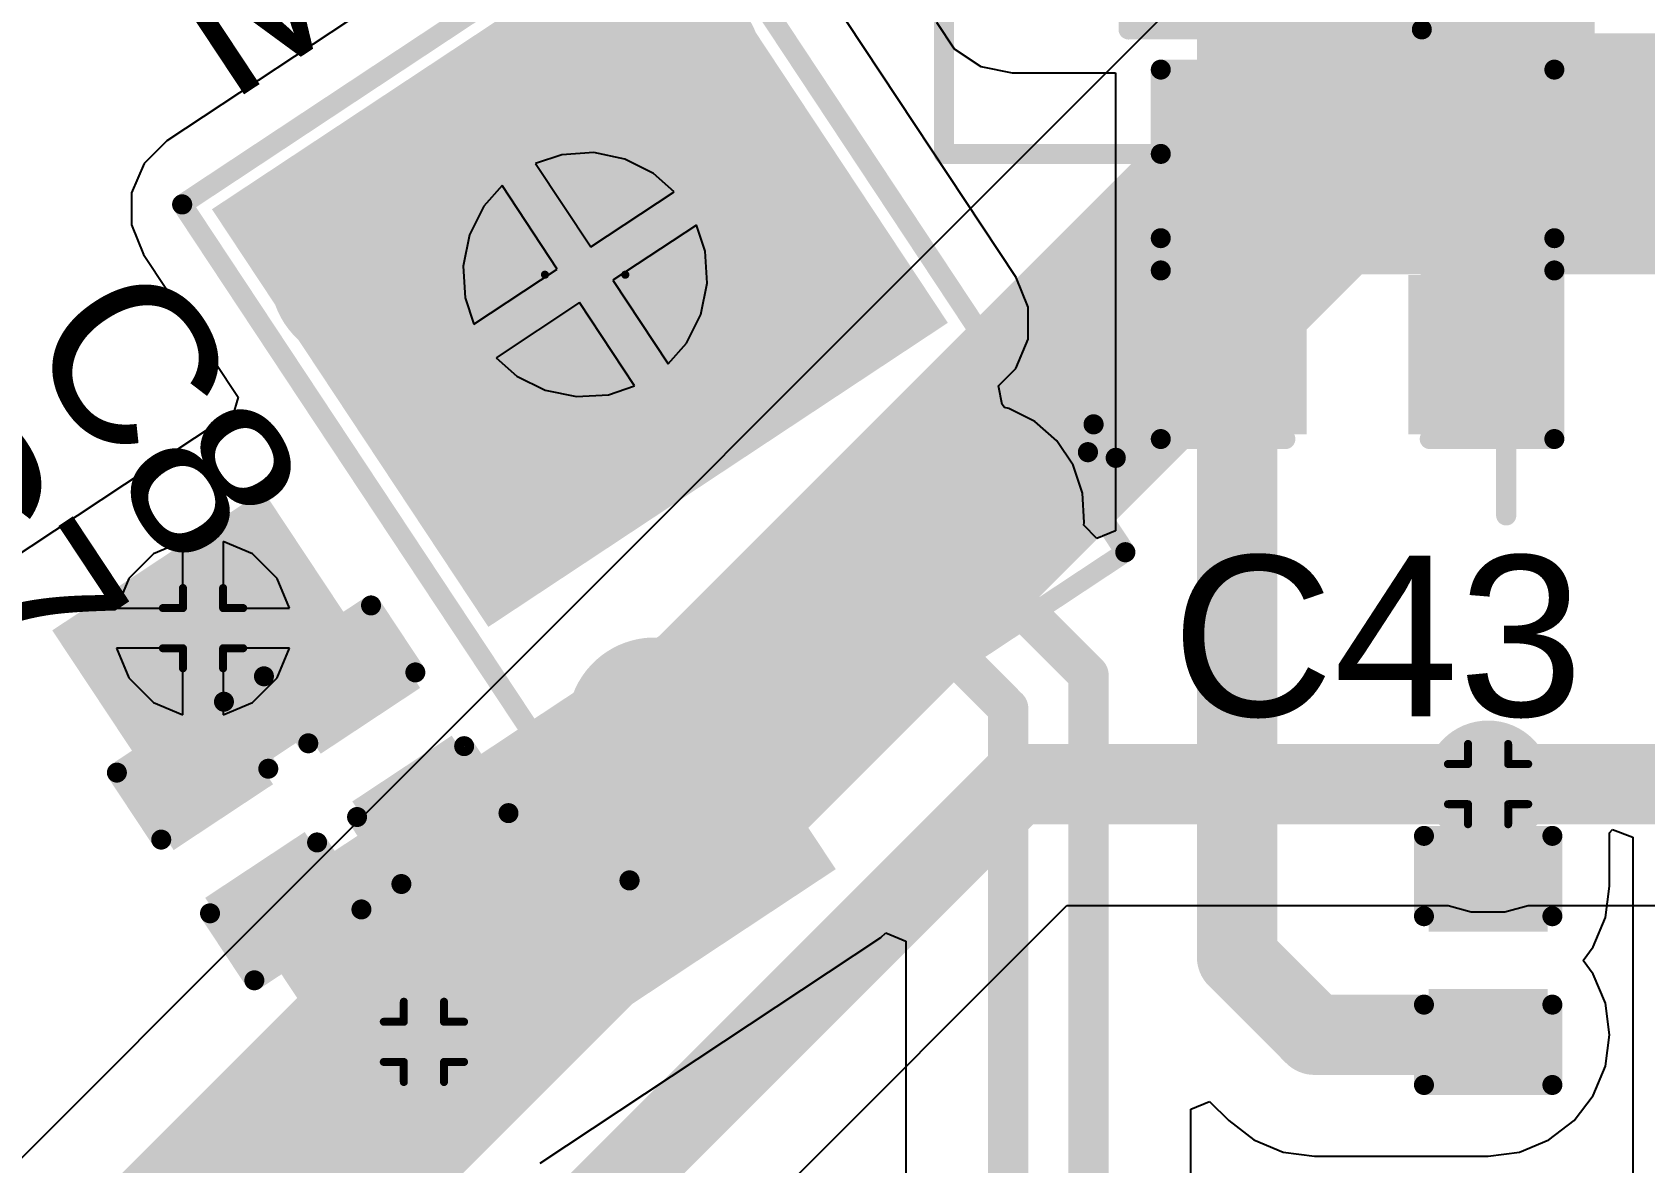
# Model space of a CAD drawing. Header units: inches. Extents: x -60 to 307, y -25 to 134.
# Drawn here: x 3.12 to 13.32, y 39.98 to 47.12 of the extents above; entities that cross this region are included whole.
import ezdxf

# ---------------------------------------------------------------- set-up
doc = ezdxf.new("R2010")
doc.units = ezdxf.units.IN
for name, color, linetype in [('BOARD OUTLINE', 216, 'Continuous'), ('Bottom Layer', 5, 'Continuous'), ('Bottom Solder', 6, 'Continuous'), ('Drill Drawing', 1, 'Continuous'), ('Pad Holes', 156, 'Continuous'), ('Top Layer', 1, 'Continuous'), ('Top Overlay', 2, 'Continuous'), ('Top Paste', 8, 'Continuous'), ('Top Solder', 216, 'Continuous'), ('Via Holes', 16, 'Continuous')]:
    doc.layers.add(name, color=color, linetype=linetype)
doc.styles.add('Arial', font='', dxfattribs={"height": 0.2})
doc.styles.get('Arial').set_extended_font_data('Arial')

# ---------------------------------------------------------------- blocks, each defined once
blk = doc.blocks.new('C___0402_1')
at = {"layer": 'Top Layer'}
for points in [[(-0.699, -0.318), (-0.699, 0.318), (-0.241, 0.318), (-0.241, -0.318)], [(0.241, -0.318), (0.241, 0.318), (0.699, 0.318), (0.699, -0.318)]]:
    blk.add_hatch(color=1, dxfattribs=at).paths.add_polyline_path(points)
at = {"layer": 'Top Paste'}
for points in [[(-0.699, -0.318), (-0.699, 0.318), (-0.241, 0.318), (-0.241, -0.318)], [(0.241, -0.318), (0.241, 0.318), (0.699, 0.318), (0.699, -0.318)]]:
    blk.add_hatch(color=8, dxfattribs=at).paths.add_polyline_path(points)
at = {"layer": 'Top Solder'}
for points in [[(-0.758, -0.377), (-0.758, 0.377), (-0.181, 0.377), (-0.181, -0.377)], [(0.181, -0.377), (0.181, 0.377), (0.758, 0.377), (0.758, -0.377)]]:
    blk.add_hatch(color=216, dxfattribs=at).paths.add_polyline_path(points)
at = {"layer": 'Top Overlay'}
for points in [[(-0.787, 0.406, 0.127, 0.127, 0), (-0.787, -0.406, 0.127, 0.127, 0)], [(-0.787, 0.406, 0.127, 0.127, 0), (-0.279, 0.406, 0.127, 0.127, 0)], [(0.279, 0.406, 0.127, 0.127, 0), (0.787, 0.406, 0.127, 0.127, 0)], [(0.787, 0.406, 0.127, 0.127, 0), (0.787, -0.406, 0.127, 0.127, 0)], [(-0.787, -0.406, 0.127, 0.127, 0), (-0.279, -0.406, 0.127, 0.127, 0)], [(0.279, -0.406, 0.127, 0.127, 0), (0.787, -0.406, 0.127, 0.127, 0)]]:
    blk.add_lwpolyline(points, format="xyseb", dxfattribs=at)
for points in [[(-0.819, 0.406, 0.0635, 0.0635, 1), (-0.756, 0.406, 0.0635, 0.0635, 1)], [(-0.819, 0.406, 0.0635, 0.0635, 1), (-0.756, 0.406, 0.0635, 0.0635, 1)], [(-0.311, 0.406, 0.0635, 0.0635, 1), (-0.248, 0.406, 0.0635, 0.0635, 1)], [(0.248, 0.406, 0.0635, 0.0635, 1), (0.311, 0.406, 0.0635, 0.0635, 1)], [(0.756, 0.406, 0.0635, 0.0635, 1), (0.819, 0.406, 0.0635, 0.0635, 1)], [(0.756, 0.406, 0.0635, 0.0635, 1), (0.819, 0.406, 0.0635, 0.0635, 1)], [(-0.819, -0.406, 0.0635, 0.0635, 1), (-0.756, -0.406, 0.0635, 0.0635, 1)], [(-0.819, -0.406, 0.0635, 0.0635, 1), (-0.756, -0.406, 0.0635, 0.0635, 1)], [(-0.311, -0.406, 0.0635, 0.0635, 1), (-0.248, -0.406, 0.0635, 0.0635, 1)], [(0.248, -0.406, 0.0635, 0.0635, 1), (0.311, -0.406, 0.0635, 0.0635, 1)], [(0.756, -0.406, 0.0635, 0.0635, 1), (0.819, -0.406, 0.0635, 0.0635, 1)], [(0.756, -0.406, 0.0635, 0.0635, 1), (0.819, -0.406, 0.0635, 0.0635, 1)]]:
    blk.add_lwpolyline(points, format="xyseb", close=True, dxfattribs=at)
blk = doc.blocks.new('SOD_323_7')
at = {"layer": 'Top Layer'}
for points in [[(-0.75, -0.45), (-1.55, -0.45), (-1.55, 0.45), (-0.75, 0.45)], [(1.55, -0.45), (0.75, -0.45), (0.75, 0.45), (1.55, 0.45)]]:
    blk.add_hatch(color=1, dxfattribs=at).paths.add_polyline_path(points)
at = {"layer": 'Top Overlay'}
for points in [[(-2.007, 0.483), (-0.915, 0.483), (-0.915, 0.787), (-2.007, 0.787)], [(-2.007, -0.508), (-1.575, -0.508), (-1.575, 0.508), (-2.007, 0.508)], [(-2.007, -0.787), (-0.915, -0.787), (-0.915, -0.483), (-2.007, -0.483)]]:
    blk.add_hatch(color=2, dxfattribs=at).paths.add_polyline_path(points)
at = {"layer": 'Top Paste'}
for points in [[(-0.75, -0.45), (-1.55, -0.45), (-1.55, 0.45), (-0.75, 0.45)], [(1.55, -0.45), (0.75, -0.45), (0.75, 0.45), (1.55, 0.45)]]:
    blk.add_hatch(color=8, dxfattribs=at).paths.add_polyline_path(points)
at = {"layer": 'Top Solder'}
for points in [[(-0.695, -0.505), (-1.605, -0.505), (-1.605, 0.505), (-0.695, 0.505)], [(1.605, -0.505), (0.695, -0.505), (0.695, 0.505), (1.605, 0.505)]]:
    blk.add_hatch(color=216, dxfattribs=at).paths.add_polyline_path(points)
at = {"layer": 'Top Overlay'}
for points in [[(0.94, 0.737, 0.127, 0.127, 0), (-0.914, 0.737, 0.127, 0.127, 0)], [(0.94, 0.737, 0.127, 0.127, 0), (0.94, 0.559, 0.127, 0.127, 0)], [(0.94, -0.559, 0.127, 0.127, 0), (0.94, -0.737, 0.127, 0.127, 0)], [(0.94, -0.737, 0.127, 0.127, 0), (-0.914, -0.737, 0.127, 0.127, 0)]]:
    blk.add_lwpolyline(points, format="xyseb", dxfattribs=at)
for points in [[(-0.946, 0.737, 0.0635, 0.0635, 1), (-0.883, 0.737, 0.0635, 0.0635, 1)], [(0.908, 0.737, 0.0635, 0.0635, 1), (0.972, 0.737, 0.0635, 0.0635, 1)], [(0.908, 0.737, 0.0635, 0.0635, 1), (0.972, 0.737, 0.0635, 0.0635, 1)], [(0.908, 0.559, 0.0635, 0.0635, 1), (0.972, 0.559, 0.0635, 0.0635, 1)], [(0.908, -0.559, 0.0635, 0.0635, 1), (0.972, -0.559, 0.0635, 0.0635, 1)], [(-0.946, -0.737, 0.0635, 0.0635, 1), (-0.883, -0.737, 0.0635, 0.0635, 1)], [(0.908, -0.737, 0.0635, 0.0635, 1), (0.972, -0.737, 0.0635, 0.0635, 1)], [(0.908, -0.737, 0.0635, 0.0635, 1), (0.972, -0.737, 0.0635, 0.0635, 1)]]:
    blk.add_lwpolyline(points, format="xyseb", close=True, dxfattribs=at)
blk = doc.blocks.new('SPM0687LR5H_1_26')
at = {"layer": 'Bottom Solder'}
h = blk.add_hatch(color=6, dxfattribs=at)
edge = h.paths.add_edge_path()
edge.add_arc((0, -0.913), 0.102, 0, 360)
at = {"layer": 'Pad Holes'}
h = blk.add_hatch(color=7, dxfattribs=at)
edge = h.paths.add_edge_path()
edge.add_arc((0, -0.913), 0.512, 0, 360)
at = {"layer": 'Top Layer'}
h = blk.add_hatch(color=1, dxfattribs=at)
edge = h.paths.add_edge_path()
edge.add_arc((-1.204, 1.703), 0.45, 0, 360)
h = blk.add_hatch(color=1, dxfattribs=at)
edge = h.paths.add_edge_path()
edge.add_arc((0, 1.703), 0.45, 0, 360)
h = blk.add_hatch(color=1, dxfattribs=at)
edge = h.paths.add_edge_path()
edge.add_arc((1.204, 1.703), 0.45, 0, 360)
h = blk.add_hatch(color=1, dxfattribs=at)
edge = h.paths.add_edge_path()
edge.add_arc((0, -0.913), 0.838, 0, 360)
h = blk.add_hatch(color=1, dxfattribs=at)
edge = h.paths.add_edge_path()
edge.add_arc((-1.204, -1.703), 0.45, 0, 360)
h = blk.add_hatch(color=1, dxfattribs=at)
edge = h.paths.add_edge_path()
edge.add_arc((1.204, -1.703), 0.45, 0, 360)
at = {"layer": 'Top Paste'}
h = blk.add_hatch(color=8, dxfattribs=at)
edge = h.paths.add_edge_path()
edge.add_arc((-1.204, 1.703), 0.45, 0, 360)
h = blk.add_hatch(color=8, dxfattribs=at)
edge = h.paths.add_edge_path()
edge.add_arc((0, 1.703), 0.45, 0, 360)
h = blk.add_hatch(color=8, dxfattribs=at)
edge = h.paths.add_edge_path()
edge.add_arc((1.204, 1.703), 0.45, 0, 360)
h = blk.add_hatch(color=8, dxfattribs=at)
edge = h.paths.add_edge_path()
edge.add_arc((-1.204, -1.703), 0.45, 0, 360)
h = blk.add_hatch(color=8, dxfattribs=at)
edge = h.paths.add_edge_path()
edge.add_arc((1.204, -1.703), 0.45, 0, 360)
at = {"layer": 'Top Solder'}
h = blk.add_hatch(color=216, dxfattribs=at)
edge = h.paths.add_edge_path()
edge.add_arc((-1.204, 1.703), 0.552, 0, 360)
h = blk.add_hatch(color=216, dxfattribs=at)
edge = h.paths.add_edge_path()
edge.add_arc((0, 1.703), 0.552, 0, 360)
h = blk.add_hatch(color=216, dxfattribs=at)
edge = h.paths.add_edge_path()
edge.add_arc((1.204, 1.703), 0.552, 0, 360)
h = blk.add_hatch(color=216, dxfattribs=at)
edge = h.paths.add_edge_path()
edge.add_arc((0, -0.913), 0.94, 0, 360)
h = blk.add_hatch(color=216, dxfattribs=at)
edge = h.paths.add_edge_path()
edge.add_arc((-1.204, -1.703), 0.552, 0, 360)
h = blk.add_hatch(color=216, dxfattribs=at)
edge = h.paths.add_edge_path()
edge.add_arc((1.204, -1.703), 0.552, 0, 360)
at = {"layer": 'Top Overlay'}
for points in [[(-1.88, -2.69, 0.127, 0.127, 0), (-1.88, 2.436, 0.127, 0.127, 0)], [(1.88, 2.436, 0.127, 0.127, 0), (-1.88, 2.436, 0.127, 0.127, 0)], [(1.88, -2.69, 0.127, 0.127, 0), (1.88, 2.436, 0.127, 0.127, 0)], [(-2.032, 1.778, 0.127, 0.127, 0), (-2.159, 1.905, 0.127, 0.127, 0)], [(-2.159, 1.651, 0.127, 0.127, 0), (-2.159, 1.905, 0.127, 0.127, 0)], [(-2.032, 1.778, 0.127, 0.127, 0), (-2.159, 1.651, 0.127, 0.127, 0)], [(1.88, -2.69, 0.127, 0.127, 0), (-1.88, -2.69, 0.127, 0.127, 0)]]:
    blk.add_lwpolyline(points, format="xyseb", dxfattribs=at)
for points in [[(-1.912, 2.436, 0.0635, 0.0635, 1), (-1.848, 2.436, 0.0635, 0.0635, 1)], [(-1.912, 2.436, 0.0635, 0.0635, 1), (-1.848, 2.436, 0.0635, 0.0635, 1)], [(1.848, 2.436, 0.0635, 0.0635, 1), (1.912, 2.436, 0.0635, 0.0635, 1)], [(1.848, 2.436, 0.0635, 0.0635, 1), (1.912, 2.436, 0.0635, 0.0635, 1)], [(-2.191, 1.905, 0.0635, 0.0635, 1), (-2.127, 1.905, 0.0635, 0.0635, 1)], [(-2.191, 1.905, 0.0635, 0.0635, 1), (-2.127, 1.905, 0.0635, 0.0635, 1)], [(-2.064, 1.778, 0.0635, 0.0635, 1), (-2, 1.778, 0.0635, 0.0635, 1)], [(-2.064, 1.778, 0.0635, 0.0635, 1), (-2, 1.778, 0.0635, 0.0635, 1)], [(-2.191, 1.651, 0.0635, 0.0635, 1), (-2.127, 1.651, 0.0635, 0.0635, 1)], [(-2.191, 1.651, 0.0635, 0.0635, 1), (-2.127, 1.651, 0.0635, 0.0635, 1)], [(-1.912, -2.69, 0.0635, 0.0635, 1), (-1.848, -2.69, 0.0635, 0.0635, 1)], [(-1.912, -2.69, 0.0635, 0.0635, 1), (-1.848, -2.69, 0.0635, 0.0635, 1)], [(1.848, -2.69, 0.0635, 0.0635, 1), (1.912, -2.69, 0.0635, 0.0635, 1)], [(1.848, -2.69, 0.0635, 0.0635, 1), (1.912, -2.69, 0.0635, 0.0635, 1)]]:
    blk.add_lwpolyline(points, format="xyseb", close=True, dxfattribs=at)
blk = doc.blocks.new('C___0603_34')
at = {"layer": 'Top Layer'}
for points in [[(-0.381, 0.445), (-0.381, -0.445), (-1.143, -0.445), (-1.143, 0.445)], [(1.143, 0.445), (1.143, -0.445), (0.381, -0.445), (0.381, 0.445)]]:
    blk.add_hatch(color=1, dxfattribs=at).paths.add_polyline_path(points)
at = {"layer": 'Top Paste'}
for points in [[(-0.381, 0.445), (-0.381, -0.445), (-1.143, -0.445), (-1.143, 0.445)], [(1.143, 0.445), (1.143, -0.445), (0.381, -0.445), (0.381, 0.445)]]:
    blk.add_hatch(color=8, dxfattribs=at).paths.add_polyline_path(points)
at = {"layer": 'Top Solder'}
for points in [[(-0.321, 0.504), (-0.321, -0.504), (-1.203, -0.504), (-1.203, 0.504)], [(1.203, 0.504), (1.203, -0.504), (0.321, -0.504), (0.321, 0.504)]]:
    blk.add_hatch(color=216, dxfattribs=at).paths.add_polyline_path(points)
at = {"layer": 'Top Overlay'}
for points in [[(-0.457, 0.533, 0.127, 0.127, 0), (-1.245, 0.533, 0.127, 0.127, 0)], [(-1.245, 0.533, 0.127, 0.127, 0), (-1.245, -0.533, 0.127, 0.127, 0)], [(1.245, 0.533, 0.127, 0.127, 0), (0.457, 0.533, 0.127, 0.127, 0)], [(1.245, 0.533, 0.127, 0.127, 0), (1.245, -0.533, 0.127, 0.127, 0)], [(-0.457, -0.533, 0.127, 0.127, 0), (-1.245, -0.533, 0.127, 0.127, 0)], [(1.245, -0.533, 0.127, 0.127, 0), (0.457, -0.533, 0.127, 0.127, 0)]]:
    blk.add_lwpolyline(points, format="xyseb", dxfattribs=at)
for points in [[(-1.276, 0.533, 0.0635, 0.0635, 1), (-1.213, 0.533, 0.0635, 0.0635, 1)], [(-1.276, 0.533, 0.0635, 0.0635, 1), (-1.213, 0.533, 0.0635, 0.0635, 1)], [(-0.489, 0.533, 0.0635, 0.0635, 1), (-0.425, 0.533, 0.0635, 0.0635, 1)], [(0.425, 0.533, 0.0635, 0.0635, 1), (0.489, 0.533, 0.0635, 0.0635, 1)], [(1.213, 0.533, 0.0635, 0.0635, 1), (1.276, 0.533, 0.0635, 0.0635, 1)], [(1.213, 0.533, 0.0635, 0.0635, 1), (1.276, 0.533, 0.0635, 0.0635, 1)], [(-1.276, -0.533, 0.0635, 0.0635, 1), (-1.213, -0.533, 0.0635, 0.0635, 1)], [(-1.276, -0.533, 0.0635, 0.0635, 1), (-1.213, -0.533, 0.0635, 0.0635, 1)], [(-0.489, -0.533, 0.0635, 0.0635, 1), (-0.425, -0.533, 0.0635, 0.0635, 1)], [(0.425, -0.533, 0.0635, 0.0635, 1), (0.489, -0.533, 0.0635, 0.0635, 1)], [(1.213, -0.533, 0.0635, 0.0635, 1), (1.276, -0.533, 0.0635, 0.0635, 1)], [(1.213, -0.533, 0.0635, 0.0635, 1), (1.276, -0.533, 0.0635, 0.0635, 1)]]:
    blk.add_lwpolyline(points, format="xyseb", close=True, dxfattribs=at)
blk = doc.blocks.new('C___0603_35')
at = {"layer": 'Top Layer'}
for points in [[(-0.381, 0.445), (-0.381, -0.445), (-1.143, -0.445), (-1.143, 0.445)], [(1.143, 0.445), (1.143, -0.445), (0.381, -0.445), (0.381, 0.445)]]:
    blk.add_hatch(color=1, dxfattribs=at).paths.add_polyline_path(points)
at = {"layer": 'Top Paste'}
for points in [[(-0.381, 0.445), (-0.381, -0.445), (-1.143, -0.445), (-1.143, 0.445)], [(1.143, 0.445), (1.143, -0.445), (0.381, -0.445), (0.381, 0.445)]]:
    blk.add_hatch(color=8, dxfattribs=at).paths.add_polyline_path(points)
at = {"layer": 'Top Solder'}
for points in [[(-0.321, 0.504), (-0.321, -0.504), (-1.203, -0.504), (-1.203, 0.504)], [(1.203, 0.504), (1.203, -0.504), (0.321, -0.504), (0.321, 0.504)]]:
    blk.add_hatch(color=216, dxfattribs=at).paths.add_polyline_path(points)
at = {"layer": 'Top Overlay'}
for points in [[(-1.245, 0.533, 0.127, 0.127, 0), (-1.245, -0.533, 0.127, 0.127, 0)], [(-0.457, 0.533, 0.127, 0.127, 0), (-1.245, 0.533, 0.127, 0.127, 0)], [(1.245, 0.533, 0.127, 0.127, 0), (0.457, 0.533, 0.127, 0.127, 0)], [(1.245, 0.533, 0.127, 0.127, 0), (1.245, -0.533, 0.127, 0.127, 0)], [(-0.457, -0.533, 0.127, 0.127, 0), (-1.245, -0.533, 0.127, 0.127, 0)], [(1.245, -0.533, 0.127, 0.127, 0), (0.457, -0.533, 0.127, 0.127, 0)]]:
    blk.add_lwpolyline(points, format="xyseb", dxfattribs=at)
for points in [[(-1.276, 0.533, 0.0635, 0.0635, 1), (-1.213, 0.533, 0.0635, 0.0635, 1)], [(-1.276, 0.533, 0.0635, 0.0635, 1), (-1.213, 0.533, 0.0635, 0.0635, 1)], [(-0.489, 0.533, 0.0635, 0.0635, 1), (-0.425, 0.533, 0.0635, 0.0635, 1)], [(0.425, 0.533, 0.0635, 0.0635, 1), (0.489, 0.533, 0.0635, 0.0635, 1)], [(1.213, 0.533, 0.0635, 0.0635, 1), (1.276, 0.533, 0.0635, 0.0635, 1)], [(1.213, 0.533, 0.0635, 0.0635, 1), (1.276, 0.533, 0.0635, 0.0635, 1)], [(-1.276, -0.533, 0.0635, 0.0635, 1), (-1.213, -0.533, 0.0635, 0.0635, 1)], [(-1.276, -0.533, 0.0635, 0.0635, 1), (-1.213, -0.533, 0.0635, 0.0635, 1)], [(-0.489, -0.533, 0.0635, 0.0635, 1), (-0.425, -0.533, 0.0635, 0.0635, 1)], [(0.425, -0.533, 0.0635, 0.0635, 1), (0.489, -0.533, 0.0635, 0.0635, 1)], [(1.213, -0.533, 0.0635, 0.0635, 1), (1.276, -0.533, 0.0635, 0.0635, 1)], [(1.213, -0.533, 0.0635, 0.0635, 1), (1.276, -0.533, 0.0635, 0.0635, 1)]]:
    blk.add_lwpolyline(points, format="xyseb", close=True, dxfattribs=at)
blk = doc.blocks.new('C___0402_70')
at = {"layer": 'Top Layer'}
for points in [[(-0.699, -0.318), (-0.699, 0.318), (-0.241, 0.318), (-0.241, -0.318)], [(0.241, -0.318), (0.241, 0.318), (0.699, 0.318), (0.699, -0.318)]]:
    blk.add_hatch(color=1, dxfattribs=at).paths.add_polyline_path(points)
at = {"layer": 'Top Paste'}
for points in [[(-0.699, -0.318), (-0.699, 0.318), (-0.241, 0.318), (-0.241, -0.318)], [(0.241, -0.318), (0.241, 0.318), (0.699, 0.318), (0.699, -0.318)]]:
    blk.add_hatch(color=8, dxfattribs=at).paths.add_polyline_path(points)
at = {"layer": 'Top Solder'}
for points in [[(-0.758, -0.377), (-0.758, 0.377), (-0.181, 0.377), (-0.181, -0.377)], [(0.181, -0.377), (0.181, 0.377), (0.758, 0.377), (0.758, -0.377)]]:
    blk.add_hatch(color=216, dxfattribs=at).paths.add_polyline_path(points)
at = {"layer": 'Top Overlay'}
for points in [[(-0.279, 0.406, 0.127, 0.127, 0), (-0.787, 0.406, 0.127, 0.127, 0)], [(-0.787, 0.406, 0.127, 0.127, 0), (-0.787, -0.406, 0.127, 0.127, 0)], [(0.787, 0.406, 0.127, 0.127, 0), (0.279, 0.406, 0.127, 0.127, 0)], [(0.787, 0.406, 0.127, 0.127, 0), (0.787, -0.406, 0.127, 0.127, 0)], [(-0.279, -0.406, 0.127, 0.127, 0), (-0.787, -0.406, 0.127, 0.127, 0)], [(0.787, -0.406, 0.127, 0.127, 0), (0.279, -0.406, 0.127, 0.127, 0)]]:
    blk.add_lwpolyline(points, format="xyseb", dxfattribs=at)
for points in [[(-0.819, 0.406, 0.0635, 0.0635, 1), (-0.756, 0.406, 0.0635, 0.0635, 1)], [(-0.819, 0.406, 0.0635, 0.0635, 1), (-0.756, 0.406, 0.0635, 0.0635, 1)], [(-0.311, 0.406, 0.0635, 0.0635, 1), (-0.248, 0.406, 0.0635, 0.0635, 1)], [(0.248, 0.406, 0.0635, 0.0635, 1), (0.311, 0.406, 0.0635, 0.0635, 1)], [(0.756, 0.406, 0.0635, 0.0635, 1), (0.819, 0.406, 0.0635, 0.0635, 1)], [(0.756, 0.406, 0.0635, 0.0635, 1), (0.819, 0.406, 0.0635, 0.0635, 1)], [(-0.819, -0.406, 0.0635, 0.0635, 1), (-0.756, -0.406, 0.0635, 0.0635, 1)], [(-0.819, -0.406, 0.0635, 0.0635, 1), (-0.756, -0.406, 0.0635, 0.0635, 1)], [(-0.311, -0.406, 0.0635, 0.0635, 1), (-0.248, -0.406, 0.0635, 0.0635, 1)], [(0.248, -0.406, 0.0635, 0.0635, 1), (0.311, -0.406, 0.0635, 0.0635, 1)], [(0.756, -0.406, 0.0635, 0.0635, 1), (0.819, -0.406, 0.0635, 0.0635, 1)], [(0.756, -0.406, 0.0635, 0.0635, 1), (0.819, -0.406, 0.0635, 0.0635, 1)]]:
    blk.add_lwpolyline(points, format="xyseb", close=True, dxfattribs=at)
blk = doc.blocks.new('C___0402_71')
at = {"layer": 'Top Layer'}
for points in [[(-0.699, -0.318), (-0.699, 0.318), (-0.241, 0.318), (-0.241, -0.318)], [(0.241, -0.318), (0.241, 0.318), (0.699, 0.318), (0.699, -0.318)]]:
    blk.add_hatch(color=1, dxfattribs=at).paths.add_polyline_path(points)
at = {"layer": 'Top Paste'}
for points in [[(-0.699, -0.318), (-0.699, 0.318), (-0.241, 0.318), (-0.241, -0.318)], [(0.241, -0.318), (0.241, 0.318), (0.699, 0.318), (0.699, -0.318)]]:
    blk.add_hatch(color=8, dxfattribs=at).paths.add_polyline_path(points)
at = {"layer": 'Top Solder'}
for points in [[(-0.758, -0.377), (-0.758, 0.377), (-0.181, 0.377), (-0.181, -0.377)], [(0.181, -0.377), (0.181, 0.377), (0.758, 0.377), (0.758, -0.377)]]:
    blk.add_hatch(color=216, dxfattribs=at).paths.add_polyline_path(points)
at = {"layer": 'Top Overlay'}
for points in [[(-0.787, 0.406, 0.127, 0.127, 0), (-0.787, -0.406, 0.127, 0.127, 0)], [(-0.279, 0.406, 0.127, 0.127, 0), (-0.787, 0.406, 0.127, 0.127, 0)], [(0.787, 0.406, 0.127, 0.127, 0), (0.279, 0.406, 0.127, 0.127, 0)], [(0.787, 0.406, 0.127, 0.127, 0), (0.787, -0.406, 0.127, 0.127, 0)], [(-0.279, -0.406, 0.127, 0.127, 0), (-0.787, -0.406, 0.127, 0.127, 0)], [(0.787, -0.406, 0.127, 0.127, 0), (0.279, -0.406, 0.127, 0.127, 0)]]:
    blk.add_lwpolyline(points, format="xyseb", dxfattribs=at)
for points in [[(-0.819, 0.406, 0.0635, 0.0635, 1), (-0.756, 0.406, 0.0635, 0.0635, 1)], [(-0.819, 0.406, 0.0635, 0.0635, 1), (-0.756, 0.406, 0.0635, 0.0635, 1)], [(-0.311, 0.406, 0.0635, 0.0635, 1), (-0.248, 0.406, 0.0635, 0.0635, 1)], [(0.248, 0.406, 0.0635, 0.0635, 1), (0.311, 0.406, 0.0635, 0.0635, 1)], [(0.756, 0.406, 0.0635, 0.0635, 1), (0.819, 0.406, 0.0635, 0.0635, 1)], [(0.756, 0.406, 0.0635, 0.0635, 1), (0.819, 0.406, 0.0635, 0.0635, 1)], [(-0.819, -0.406, 0.0635, 0.0635, 1), (-0.756, -0.406, 0.0635, 0.0635, 1)], [(-0.819, -0.406, 0.0635, 0.0635, 1), (-0.756, -0.406, 0.0635, 0.0635, 1)], [(-0.311, -0.406, 0.0635, 0.0635, 1), (-0.248, -0.406, 0.0635, 0.0635, 1)], [(0.248, -0.406, 0.0635, 0.0635, 1), (0.311, -0.406, 0.0635, 0.0635, 1)], [(0.756, -0.406, 0.0635, 0.0635, 1), (0.819, -0.406, 0.0635, 0.0635, 1)], [(0.756, -0.406, 0.0635, 0.0635, 1), (0.819, -0.406, 0.0635, 0.0635, 1)]]:
    blk.add_lwpolyline(points, format="xyseb", close=True, dxfattribs=at)

msp = doc.modelspace()

# ---------------------------------------------------------------- hatches: boundary and pattern name
at = {"layer": 'Bottom Layer'}
h = msp.add_hatch(color=5, dxfattribs=at)
edge = h.paths.add_edge_path()
edge.add_arc((4.204, 43.356), 0.3, 0, 360)
h = msp.add_hatch(color=5, dxfattribs=at)
edge = h.paths.add_edge_path()
edge.add_arc((12.332, 42.37), 0.3, 0, 360)
h = msp.add_hatch(color=5, dxfattribs=at)
edge = h.paths.add_edge_path()
edge.add_arc((5.601, 40.74), 0.3, 0, 360)
at = {"layer": 'Bottom Solder'}
h = msp.add_hatch(color=6, dxfattribs=at)
edge = h.paths.add_edge_path()
edge.add_arc((4.204, 43.356), 0.402, 0, 360)
h = msp.add_hatch(color=6, dxfattribs=at)
edge = h.paths.add_edge_path()
edge.add_arc((12.332, 42.37), 0.402, 0, 360)
h = msp.add_hatch(color=6, dxfattribs=at)
edge = h.paths.add_edge_path()
edge.add_arc((5.601, 40.74), 0.402, 0, 360)
at = {"layer": 'Top Layer'}
for points in [[(7.167, 47.928), (4.261, 46.005), (6.009, 43.364), (8.915, 45.287)], [(4.585, 44.225), (3.251, 43.342), (4.049, 42.138), (5.383, 43.021)], [(7.187, 43.371), (4.444, 41.555), (5.463, 40.016), (8.206, 41.832)]]:
    msp.add_hatch(color=1, dxfattribs=at).paths.add_polyline_path(points)
h = msp.add_hatch(color=1, dxfattribs=at)
edge = h.paths.add_edge_path()
edge.add_arc((4.204, 43.356), 0.3, 0, 360)
h = msp.add_hatch(color=1, dxfattribs=at)
edge = h.paths.add_edge_path()
edge.add_arc((12.332, 42.37), 0.3, 0, 360)
h = msp.add_hatch(color=1, dxfattribs=at)
edge = h.paths.add_edge_path()
edge.add_arc((5.601, 40.74), 0.3, 0, 360)
at = {"layer": 'Top Solder'}
h = msp.add_hatch(color=216, dxfattribs=at)
edge = h.paths.add_edge_path()
edge.add_arc((4.204, 43.356), 0.402, 0, 360)
h = msp.add_hatch(color=216, dxfattribs=at)
edge = h.paths.add_edge_path()
edge.add_arc((12.332, 42.37), 0.402, 0, 360)
h = msp.add_hatch(color=216, dxfattribs=at)
edge = h.paths.add_edge_path()
edge.add_arc((5.601, 40.74), 0.402, 0, 360)
at = {"layer": 'Via Holes'}
h = msp.add_hatch(color=7, dxfattribs=at)
edge = h.paths.add_edge_path()
edge.add_arc((4.204, 43.356), 0.15, 0, 360)
h = msp.add_hatch(color=7, dxfattribs=at)
edge = h.paths.add_edge_path()
edge.add_arc((12.332, 42.37), 0.15, 0, 360)
h = msp.add_hatch(color=7, dxfattribs=at)
edge = h.paths.add_edge_path()
edge.add_arc((5.601, 40.74), 0.15, 0, 360)

# ---------------------------------------------------------------- linework, layer by layer
at = {"layer": 'BOARD OUTLINE'}
msp.add_lwpolyline([(33.89, 54.238, 0.254, 0.254, -6.230382), (11.984, 54.26, 0.254, 0.254, 0)], format="xyseb", dxfattribs=at)
at = {"layer": 'Bottom Layer'}
for p, q in [((10.31, 47.261), (4.696, 41.646)), ((6.474, 46.35), (6.308, 46.295)), ((6.675, 46.363), (6.474, 46.35)), ((6.873, 46.322), (6.675, 46.363)), ((7.053, 46.232), (6.873, 46.322)), ((6.308, 46.295), (6.657, 45.767)), ((7.184, 46.116), (7.053, 46.232)), ((6.096, 46.155), (5.98, 46.024)), ((6.445, 45.627), (6.096, 46.155)), ((6.657, 45.767), (7.184, 46.116)), ((5.98, 46.024), (5.89, 45.843)), ((7.325, 45.905), (6.797, 45.556)), ((7.38, 45.739), (7.325, 45.905)), ((5.89, 45.843), (5.85, 45.645)), ((7.392, 45.537), (7.38, 45.739)), ((5.85, 45.645), (5.862, 45.444)), ((5.918, 45.278), (6.445, 45.627)), ((6.797, 45.556), (7.146, 45.028)), ((7.352, 45.34), (7.392, 45.537)), ((5.862, 45.444), (5.918, 45.278)), ((6.585, 45.415), (6.058, 45.066)), ((6.934, 44.888), (6.585, 45.415)), ((7.262, 45.159), (7.352, 45.34)), ((7.146, 45.028), (7.262, 45.159)), ((6.058, 45.066), (6.189, 44.95)), ((6.189, 44.95), (6.369, 44.86)), ((6.769, 44.832), (6.934, 44.888)), ((6.369, 44.86), (6.567, 44.82)), ((6.567, 44.82), (6.769, 44.832)), ((4.077, 43.903), (3.891, 43.826)), ((4.077, 43.483), (4.077, 43.903)), ((4.518, 43.826), (4.331, 43.903)), ((4.331, 43.903), (4.331, 43.483)), ((3.891, 43.826), (3.735, 43.67)), ((4.674, 43.67), (4.518, 43.826)), ((3.735, 43.67), (3.657, 43.483)), ((4.751, 43.483), (4.674, 43.67)), ((3.657, 43.483), (4.077, 43.483)), ((4.331, 43.483), (4.751, 43.483)), ((4.077, 43.229), (3.657, 43.229)), ((3.657, 43.229), (3.735, 43.043)), ((4.077, 42.809), (4.077, 43.229)), ((4.751, 43.229), (4.331, 43.229)), ((4.331, 43.229), (4.331, 42.809)), ((4.674, 43.043), (4.751, 43.229)), ((3.735, 43.043), (3.891, 42.887)), ((4.518, 42.887), (4.674, 43.043)), ((3.891, 42.887), (4.077, 42.809)), ((4.331, 42.809), (4.518, 42.887)), ((4.696, 41.646), (-1.119, 35.831)), ((5.141, 37.074), (9.668, 41.602)), ((9.668, 41.602), (12.078, 41.602)), ((12.078, 41.602), (12.225, 41.562)), ((12.225, 41.562), (12.438, 41.562)), ((12.438, 41.562), (12.585, 41.602)), ((12.585, 41.602), (20.197, 41.602))]:
    msp.add_line(p, q, dxfattribs=at)
for points in [[(5.601, 40.74, 1.524, 1.524, 0), (11.216, 46.355, 1.524, 1.524, 0)], [(11.216, 46.355, 1.524, 1.524, 0), (15.9, 46.355, 1.524, 1.524, 0)], [(0.279, 33.299, 0.508, 0.508, 0), (9.35, 42.37, 0.508, 0.508, 0)], [(9.35, 42.37, 0.508, 0.508, 0), (12.332, 42.37, 0.508, 0.508, 0)], [(12.332, 42.37, 0.508, 0.508, 0), (15.319, 42.37, 0.508, 0.508, 0)], [(-2.822, 32.317, 1.524, 1.524, 0), (5.601, 40.74, 1.524, 1.524, 0)]]:
    msp.add_lwpolyline(points, format="xyseb", dxfattribs=at)
for points in [[(10.835, 46.355, 0.762, 0.762, 1), (11.597, 46.355, 0.762, 0.762, 1)], [(10.835, 46.355, 0.762, 0.762, 1), (11.597, 46.355, 0.762, 0.762, 1)], [(9.223, 42.37, 0.254, 0.254, 1), (9.477, 42.37, 0.254, 0.254, 1)], [(9.223, 42.37, 0.254, 0.254, 1), (9.477, 42.37, 0.254, 0.254, 1)], [(12.205, 42.37, 0.254, 0.254, 1), (12.459, 42.37, 0.254, 0.254, 1)], [(12.205, 42.37, 0.254, 0.254, 1), (12.459, 42.37, 0.254, 0.254, 1)], [(5.22, 40.74, 0.762, 0.762, 1), (5.982, 40.74, 0.762, 0.762, 1)], [(5.22, 40.74, 0.762, 0.762, 1), (5.982, 40.74, 0.762, 0.762, 1)]]:
    msp.add_lwpolyline(points, format="xyseb", close=True, dxfattribs=at)
at = {"layer": 'Drill Drawing'}
for points in [[(6.875, 45.591, 0.0508, 0.0508, 1), (6.367, 45.591, 0.0508, 0.0508, 1)], [(6.354, 45.591, 0.0254, 0.0254, 1), (6.38, 45.591, 0.0254, 0.0254, 1)], [(6.862, 45.591, 0.0254, 0.0254, 1), (6.888, 45.591, 0.0254, 0.0254, 1)], [(4.065, 43.61, 0.0254, 0.0254, 1), (4.09, 43.61, 0.0254, 0.0254, 1)], [(4.065, 43.61, 0.0254, 0.0254, 1), (4.09, 43.61, 0.0254, 0.0254, 1)], [(4.319, 43.61, 0.0254, 0.0254, 1), (4.344, 43.61, 0.0254, 0.0254, 1)], [(4.319, 43.61, 0.0254, 0.0254, 1), (4.344, 43.61, 0.0254, 0.0254, 1)], [(3.938, 43.483, 0.0254, 0.0254, 1), (3.963, 43.483, 0.0254, 0.0254, 1)], [(3.938, 43.483, 0.0254, 0.0254, 1), (3.963, 43.483, 0.0254, 0.0254, 1)], [(4.065, 43.483, 0.0254, 0.0254, 1), (4.09, 43.483, 0.0254, 0.0254, 1)], [(4.065, 43.483, 0.0254, 0.0254, 1), (4.09, 43.483, 0.0254, 0.0254, 1)], [(4.319, 43.483, 0.0254, 0.0254, 1), (4.344, 43.483, 0.0254, 0.0254, 1)], [(4.319, 43.483, 0.0254, 0.0254, 1), (4.344, 43.483, 0.0254, 0.0254, 1)], [(4.446, 43.483, 0.0254, 0.0254, 1), (4.471, 43.483, 0.0254, 0.0254, 1)], [(4.446, 43.483, 0.0254, 0.0254, 1), (4.471, 43.483, 0.0254, 0.0254, 1)], [(3.938, 43.229, 0.0254, 0.0254, 1), (3.963, 43.229, 0.0254, 0.0254, 1)], [(3.938, 43.229, 0.0254, 0.0254, 1), (3.963, 43.229, 0.0254, 0.0254, 1)], [(4.065, 43.229, 0.0254, 0.0254, 1), (4.09, 43.229, 0.0254, 0.0254, 1)], [(4.065, 43.229, 0.0254, 0.0254, 1), (4.09, 43.229, 0.0254, 0.0254, 1)], [(4.319, 43.229, 0.0254, 0.0254, 1), (4.344, 43.229, 0.0254, 0.0254, 1)], [(4.319, 43.229, 0.0254, 0.0254, 1), (4.344, 43.229, 0.0254, 0.0254, 1)], [(4.446, 43.229, 0.0254, 0.0254, 1), (4.471, 43.229, 0.0254, 0.0254, 1)], [(4.446, 43.229, 0.0254, 0.0254, 1), (4.471, 43.229, 0.0254, 0.0254, 1)], [(4.065, 43.102, 0.0254, 0.0254, 1), (4.09, 43.102, 0.0254, 0.0254, 1)], [(4.065, 43.102, 0.0254, 0.0254, 1), (4.09, 43.102, 0.0254, 0.0254, 1)], [(4.319, 43.102, 0.0254, 0.0254, 1), (4.344, 43.102, 0.0254, 0.0254, 1)], [(4.319, 43.102, 0.0254, 0.0254, 1), (4.344, 43.102, 0.0254, 0.0254, 1)], [(12.192, 42.624, 0.0254, 0.0254, 1), (12.217, 42.624, 0.0254, 0.0254, 1)], [(12.192, 42.624, 0.0254, 0.0254, 1), (12.217, 42.624, 0.0254, 0.0254, 1)], [(12.446, 42.624, 0.0254, 0.0254, 1), (12.471, 42.624, 0.0254, 0.0254, 1)], [(12.446, 42.624, 0.0254, 0.0254, 1), (12.471, 42.624, 0.0254, 0.0254, 1)], [(12.065, 42.497, 0.0254, 0.0254, 1), (12.09, 42.497, 0.0254, 0.0254, 1)], [(12.065, 42.497, 0.0254, 0.0254, 1), (12.09, 42.497, 0.0254, 0.0254, 1)], [(12.192, 42.497, 0.0254, 0.0254, 1), (12.217, 42.497, 0.0254, 0.0254, 1)], [(12.192, 42.497, 0.0254, 0.0254, 1), (12.217, 42.497, 0.0254, 0.0254, 1)], [(12.446, 42.497, 0.0254, 0.0254, 1), (12.471, 42.497, 0.0254, 0.0254, 1)], [(12.446, 42.497, 0.0254, 0.0254, 1), (12.471, 42.497, 0.0254, 0.0254, 1)], [(12.573, 42.497, 0.0254, 0.0254, 1), (12.598, 42.497, 0.0254, 0.0254, 1)], [(12.573, 42.497, 0.0254, 0.0254, 1), (12.598, 42.497, 0.0254, 0.0254, 1)], [(12.065, 42.243, 0.0254, 0.0254, 1), (12.09, 42.243, 0.0254, 0.0254, 1)], [(12.065, 42.243, 0.0254, 0.0254, 1), (12.09, 42.243, 0.0254, 0.0254, 1)], [(12.192, 42.243, 0.0254, 0.0254, 1), (12.217, 42.243, 0.0254, 0.0254, 1)], [(12.192, 42.243, 0.0254, 0.0254, 1), (12.217, 42.243, 0.0254, 0.0254, 1)], [(12.446, 42.243, 0.0254, 0.0254, 1), (12.471, 42.243, 0.0254, 0.0254, 1)], [(12.446, 42.243, 0.0254, 0.0254, 1), (12.471, 42.243, 0.0254, 0.0254, 1)], [(12.573, 42.243, 0.0254, 0.0254, 1), (12.598, 42.243, 0.0254, 0.0254, 1)], [(12.573, 42.243, 0.0254, 0.0254, 1), (12.598, 42.243, 0.0254, 0.0254, 1)], [(12.192, 42.116, 0.0254, 0.0254, 1), (12.217, 42.116, 0.0254, 0.0254, 1)], [(12.192, 42.116, 0.0254, 0.0254, 1), (12.217, 42.116, 0.0254, 0.0254, 1)], [(12.446, 42.116, 0.0254, 0.0254, 1), (12.471, 42.116, 0.0254, 0.0254, 1)], [(12.446, 42.116, 0.0254, 0.0254, 1), (12.471, 42.116, 0.0254, 0.0254, 1)], [(5.462, 40.994, 0.0254, 0.0254, 1), (5.487, 40.994, 0.0254, 0.0254, 1)], [(5.462, 40.994, 0.0254, 0.0254, 1), (5.487, 40.994, 0.0254, 0.0254, 1)], [(5.716, 40.994, 0.0254, 0.0254, 1), (5.741, 40.994, 0.0254, 0.0254, 1)], [(5.716, 40.994, 0.0254, 0.0254, 1), (5.741, 40.994, 0.0254, 0.0254, 1)], [(5.335, 40.867, 0.0254, 0.0254, 1), (5.36, 40.867, 0.0254, 0.0254, 1)], [(5.335, 40.867, 0.0254, 0.0254, 1), (5.36, 40.867, 0.0254, 0.0254, 1)], [(5.462, 40.867, 0.0254, 0.0254, 1), (5.487, 40.867, 0.0254, 0.0254, 1)], [(5.462, 40.867, 0.0254, 0.0254, 1), (5.487, 40.867, 0.0254, 0.0254, 1)], [(5.716, 40.867, 0.0254, 0.0254, 1), (5.741, 40.867, 0.0254, 0.0254, 1)], [(5.716, 40.867, 0.0254, 0.0254, 1), (5.741, 40.867, 0.0254, 0.0254, 1)], [(5.843, 40.867, 0.0254, 0.0254, 1), (5.868, 40.867, 0.0254, 0.0254, 1)], [(5.843, 40.867, 0.0254, 0.0254, 1), (5.868, 40.867, 0.0254, 0.0254, 1)], [(5.335, 40.613, 0.0254, 0.0254, 1), (5.36, 40.613, 0.0254, 0.0254, 1)], [(5.335, 40.613, 0.0254, 0.0254, 1), (5.36, 40.613, 0.0254, 0.0254, 1)], [(5.462, 40.613, 0.0254, 0.0254, 1), (5.487, 40.613, 0.0254, 0.0254, 1)], [(5.462, 40.613, 0.0254, 0.0254, 1), (5.487, 40.613, 0.0254, 0.0254, 1)], [(5.716, 40.613, 0.0254, 0.0254, 1), (5.741, 40.613, 0.0254, 0.0254, 1)], [(5.716, 40.613, 0.0254, 0.0254, 1), (5.741, 40.613, 0.0254, 0.0254, 1)], [(5.843, 40.613, 0.0254, 0.0254, 1), (5.868, 40.613, 0.0254, 0.0254, 1)], [(5.843, 40.613, 0.0254, 0.0254, 1), (5.868, 40.613, 0.0254, 0.0254, 1)], [(5.462, 40.486, 0.0254, 0.0254, 1), (5.487, 40.486, 0.0254, 0.0254, 1)], [(5.462, 40.486, 0.0254, 0.0254, 1), (5.487, 40.486, 0.0254, 0.0254, 1)], [(5.716, 40.486, 0.0254, 0.0254, 1), (5.741, 40.486, 0.0254, 0.0254, 1)], [(5.716, 40.486, 0.0254, 0.0254, 1), (5.741, 40.486, 0.0254, 0.0254, 1)]]:
    msp.add_lwpolyline(points, format="xyseb", close=True, dxfattribs=at)
for points in [[(4.077, 43.483, 0.0508, 0.0508, 0), (4.077, 43.61, 0.0508, 0.0508, 0)], [(4.077, 43.61, 0.0508, 0.0508, 0), (4.331, 43.61, 0.0508, 0.0508, 0)], [(4.331, 43.483, 0.0508, 0.0508, 0), (4.331, 43.61, 0.0508, 0.0508, 0)], [(3.95, 43.229, 0.0508, 0.0508, 0), (3.95, 43.483, 0.0508, 0.0508, 0)], [(3.95, 43.483, 0.0508, 0.0508, 0), (4.077, 43.483, 0.0508, 0.0508, 0)], [(4.331, 43.483, 0.0508, 0.0508, 0), (4.458, 43.483, 0.0508, 0.0508, 0)], [(4.458, 43.229, 0.0508, 0.0508, 0), (4.458, 43.483, 0.0508, 0.0508, 0)], [(3.95, 43.229, 0.0508, 0.0508, 0), (4.077, 43.229, 0.0508, 0.0508, 0)], [(4.077, 43.102, 0.0508, 0.0508, 0), (4.077, 43.229, 0.0508, 0.0508, 0)], [(4.331, 43.229, 0.0508, 0.0508, 0), (4.458, 43.229, 0.0508, 0.0508, 0)], [(4.331, 43.102, 0.0508, 0.0508, 0), (4.331, 43.229, 0.0508, 0.0508, 0)], [(4.077, 43.102, 0.0508, 0.0508, 0), (4.331, 43.102, 0.0508, 0.0508, 0)], [(12.205, 42.497, 0.0508, 0.0508, 0), (12.205, 42.624, 0.0508, 0.0508, 0)], [(12.205, 42.624, 0.0508, 0.0508, 0), (12.459, 42.624, 0.0508, 0.0508, 0)], [(12.459, 42.497, 0.0508, 0.0508, 0), (12.459, 42.624, 0.0508, 0.0508, 0)], [(12.078, 42.243, 0.0508, 0.0508, 0), (12.078, 42.497, 0.0508, 0.0508, 0)], [(12.078, 42.497, 0.0508, 0.0508, 0), (12.205, 42.497, 0.0508, 0.0508, 0)], [(12.459, 42.497, 0.0508, 0.0508, 0), (12.586, 42.497, 0.0508, 0.0508, 0)], [(12.586, 42.243, 0.0508, 0.0508, 0), (12.586, 42.497, 0.0508, 0.0508, 0)], [(12.078, 42.243, 0.0508, 0.0508, 0), (12.205, 42.243, 0.0508, 0.0508, 0)], [(12.205, 42.116, 0.0508, 0.0508, 0), (12.205, 42.243, 0.0508, 0.0508, 0)], [(12.459, 42.243, 0.0508, 0.0508, 0), (12.586, 42.243, 0.0508, 0.0508, 0)], [(12.459, 42.116, 0.0508, 0.0508, 0), (12.459, 42.243, 0.0508, 0.0508, 0)], [(12.205, 42.116, 0.0508, 0.0508, 0), (12.459, 42.116, 0.0508, 0.0508, 0)], [(5.474, 40.867, 0.0508, 0.0508, 0), (5.474, 40.994, 0.0508, 0.0508, 0)], [(5.474, 40.994, 0.0508, 0.0508, 0), (5.728, 40.994, 0.0508, 0.0508, 0)], [(5.728, 40.867, 0.0508, 0.0508, 0), (5.728, 40.994, 0.0508, 0.0508, 0)], [(5.347, 40.613, 0.0508, 0.0508, 0), (5.347, 40.867, 0.0508, 0.0508, 0)], [(5.347, 40.867, 0.0508, 0.0508, 0), (5.474, 40.867, 0.0508, 0.0508, 0)], [(5.728, 40.867, 0.0508, 0.0508, 0), (5.855, 40.867, 0.0508, 0.0508, 0)], [(5.855, 40.613, 0.0508, 0.0508, 0), (5.855, 40.867, 0.0508, 0.0508, 0)], [(5.347, 40.613, 0.0508, 0.0508, 0), (5.474, 40.613, 0.0508, 0.0508, 0)], [(5.474, 40.486, 0.0508, 0.0508, 0), (5.474, 40.613, 0.0508, 0.0508, 0)], [(5.728, 40.613, 0.0508, 0.0508, 0), (5.855, 40.613, 0.0508, 0.0508, 0)], [(5.728, 40.486, 0.0508, 0.0508, 0), (5.728, 40.613, 0.0508, 0.0508, 0)], [(5.474, 40.486, 0.0508, 0.0508, 0), (5.728, 40.486, 0.0508, 0.0508, 0)]]:
    msp.add_lwpolyline(points, format="xyseb", dxfattribs=at)
at = {"layer": 'Top Layer'}
for p, q in [((6.881, 48.36), (3.975, 46.437)), ((9.347, 45.573), (7.598, 48.214)), ((8.843, 47.187), (8.955, 47.019)), ((8.955, 47.019), (9.123, 46.907)), ((9.123, 46.907), (9.321, 46.867)), ((9.321, 46.867), (9.976, 46.867)), ((9.976, 46.867), (9.976, 46.355)), ((3.975, 46.437), (3.832, 46.295)), ((9.976, 46.355), (9.976, 45.085)), ((3.832, 46.295), (3.753, 46.108)), ((3.753, 46.108), (3.753, 45.906)), ((3.753, 45.906), (3.829, 45.719)), ((3.829, 45.719), (4.427, 44.816)), ((9.423, 45.386), (9.347, 45.573)), ((9.422, 45.183), (9.423, 45.386)), ((9.344, 44.997), (9.422, 45.183)), ((9.976, 45.085), (9.976, 43.971)), ((9.235, 44.889), (9.344, 44.997)), ((9.259, 44.771), (9.235, 44.889)), ((4.427, 44.816), (4.39, 44.694)), ((9.273, 44.751), (9.259, 44.771)), ((4.39, 44.694), (4.3, 44.657)), ((9.3, 44.746), (9.273, 44.751)), ((9.466, 44.663), (9.3, 44.746)), ((4.3, 44.657), (2.966, 43.774)), ((9.605, 44.54), (9.466, 44.663)), ((9.707, 44.386), (9.605, 44.54)), ((9.766, 44.21), (9.707, 44.386)), ((9.777, 44.025), (9.766, 44.21)), ((9.774, 44.007), (9.777, 44.025)), ((9.858, 43.923), (9.774, 44.007)), ((9.976, 43.971), (9.858, 43.923)), ((13.1, 42.062), (13.119, 42.083)), ((13.1, 41.725), (13.1, 42.062)), ((13.119, 42.083), (13.246, 42.034)), ((13.246, 42.034), (13.246, 40.571)), ((13.074, 41.526), (13.1, 41.725)), ((12.997, 41.341), (13.074, 41.526)), ((8.492, 41.4), (8.522, 41.43)), ((8.522, 41.43), (8.649, 41.377)), ((6.336, 39.973), (8.492, 41.4)), ((8.492, 41.4), (8.492, 41.4)), ((8.649, 41.377), (8.649, 37.378)), ((12.932, 41.255), (12.997, 41.341)), ((12.997, 41.169), (12.932, 41.255)), ((13.074, 40.984), (12.997, 41.169)), ((13.1, 40.785), (13.074, 40.984)), ((13.074, 40.586), (13.1, 40.785)), ((12.997, 40.401), (13.074, 40.586)), ((13.246, 40.571), (13.246, 39.301)), ((12.875, 40.242), (12.997, 40.401)), ((10.452, 40.314), (10.569, 40.363)), ((10.452, 36.899), (10.452, 40.314)), ((10.569, 40.363), (10.691, 40.242)), ((10.691, 40.242), (10.691, 40.242)), ((10.691, 40.242), (10.85, 40.12)), ((12.716, 40.12), (12.875, 40.242)), ((10.85, 40.12), (11.035, 40.043)), ((12.531, 40.043), (12.716, 40.12)), ((11.035, 40.043), (11.234, 40.017)), ((11.234, 40.017), (12.332, 40.017)), ((12.332, 40.017), (12.531, 40.043))]:
    msp.add_line(p, q, dxfattribs=at)
for points in [[(12.268, 46.355, 0.508, 0.508, 0), (12.268, 47.759, 0.508, 0.508, 0)], [(10.744, 46.355, 0.508, 0.508, 0), (10.744, 47.385, 0.508, 0.508, 0)], [(12.332, 46.355, 0.762, 0.762, 0), (14.25, 46.355, 0.762, 0.762, 0)], [(10.744, 45.085, 0.508, 0.508, 0), (10.744, 46.355, 0.508, 0.508, 0)], [(12.268, 45.085, 0.508, 0.508, 0), (12.268, 46.355, 0.508, 0.508, 0)], [(10.744, 41.275, 0.508, 0.508, 0), (10.744, 45.085, 0.508, 0.508, 0)], [(8.98, 43.885, 0.254, 0.254, 0), (9.804, 43.061, 0.254, 0.254, 0)], [(8.067, 43.412, 0.254, 0.254, 0), (8.735, 43.412, 0.254, 0.254, 0)], [(8.735, 43.412, 0.254, 0.254, 0), (9.296, 42.85, 0.254, 0.254, 0)], [(9.804, 36.899, 0.254, 0.254, 0), (9.804, 43.061, 0.254, 0.254, 0)], [(9.296, 37.109, 0.254, 0.254, 0), (9.296, 42.85, 0.254, 0.254, 0)], [(12.332, 41.725, 0.508, 0.508, 0), (12.332, 42.37, 0.508, 0.508, 0)], [(6.037, 42.043, 0.254, 0.254, 0), (6.05, 42.076, 0.254, 0.254, 0)], [(10.744, 41.275, 0.508, 0.508, 0), (11.234, 40.785, 0.508, 0.508, 0)], [(5.568, 40.63, 0.508, 0.508, 0), (5.855, 40.918, 0.508, 0.508, 0)], [(11.234, 40.785, 0.508, 0.508, 0), (12.332, 40.785, 0.508, 0.508, 0)], [(5.568, 39.553, 0.508, 0.508, 0), (5.568, 40.63, 0.508, 0.508, 0)]]:
    msp.add_lwpolyline(points, format="xyseb", dxfattribs=at)
for points in [[(12.141, 46.355, 0.381, 0.381, 1), (12.522, 46.355, 0.381, 0.381, 1)], [(10.617, 46.355, 0.254, 0.254, 1), (10.871, 46.355, 0.254, 0.254, 1)], [(10.617, 46.355, 0.254, 0.254, 1), (10.871, 46.355, 0.254, 0.254, 1)], [(12.141, 46.355, 0.254, 0.254, 1), (12.395, 46.355, 0.254, 0.254, 1)], [(12.141, 46.355, 0.254, 0.254, 1), (12.395, 46.355, 0.254, 0.254, 1)], [(10.617, 45.085, 0.254, 0.254, 1), (10.871, 45.085, 0.254, 0.254, 1)], [(10.617, 45.085, 0.254, 0.254, 1), (10.871, 45.085, 0.254, 0.254, 1)], [(12.141, 45.085, 0.254, 0.254, 1), (12.395, 45.085, 0.254, 0.254, 1)], [(8.917, 43.885, 0.127, 0.127, 1), (9.044, 43.885, 0.127, 0.127, 1)], [(8.004, 43.412, 0.127, 0.127, 1), (8.131, 43.412, 0.127, 0.127, 1)], [(8.671, 43.412, 0.127, 0.127, 1), (8.798, 43.412, 0.127, 0.127, 1)], [(8.671, 43.412, 0.127, 0.127, 1), (8.798, 43.412, 0.127, 0.127, 1)], [(9.741, 43.061, 0.127, 0.127, 1), (9.868, 43.061, 0.127, 0.127, 1)], [(9.741, 43.061, 0.127, 0.127, 1), (9.868, 43.061, 0.127, 0.127, 1)], [(9.233, 42.85, 0.127, 0.127, 1), (9.36, 42.85, 0.127, 0.127, 1)], [(9.233, 42.85, 0.127, 0.127, 1), (9.36, 42.85, 0.127, 0.127, 1)], [(12.205, 42.37, 0.254, 0.254, 1), (12.459, 42.37, 0.254, 0.254, 1)], [(5.974, 42.043, 0.127, 0.127, 1), (6.101, 42.043, 0.127, 0.127, 1)], [(5.987, 42.076, 0.127, 0.127, 1), (6.114, 42.076, 0.127, 0.127, 1)], [(12.205, 41.725, 0.254, 0.254, 1), (12.459, 41.725, 0.254, 0.254, 1)], [(10.617, 41.275, 0.254, 0.254, 1), (10.871, 41.275, 0.254, 0.254, 1)], [(10.617, 41.275, 0.254, 0.254, 1), (10.871, 41.275, 0.254, 0.254, 1)], [(5.728, 40.918, 0.254, 0.254, 1), (5.982, 40.918, 0.254, 0.254, 1)], [(11.107, 40.785, 0.254, 0.254, 1), (11.361, 40.785, 0.254, 0.254, 1)], [(11.107, 40.785, 0.254, 0.254, 1), (11.361, 40.785, 0.254, 0.254, 1)], [(12.205, 40.785, 0.254, 0.254, 1), (12.459, 40.785, 0.254, 0.254, 1)], [(5.441, 40.63, 0.254, 0.254, 1), (5.695, 40.63, 0.254, 0.254, 1)], [(5.441, 40.63, 0.254, 0.254, 1), (5.695, 40.63, 0.254, 0.254, 1)]]:
    msp.add_lwpolyline(points, format="xyseb", close=True, dxfattribs=at)
at = {"layer": 'Top Overlay'}
for points in [[(8.89, 46.355, 0.127, 0.127, 0), (8.89, 47.244, 0.127, 0.127, 0)], [(8.89, 46.355, 0.127, 0.127, 0), (10.262, 46.355, 0.127, 0.127, 0)], [(12.446, 44.069, 0.127, 0.127, 0), (12.446, 44.552, 0.127, 0.127, 0)]]:
    msp.add_lwpolyline(points, format="xyseb", dxfattribs=at)
for points in [[(8.858, 46.355, 0.0635, 0.0635, 1), (8.922, 46.355, 0.0635, 0.0635, 1)], [(8.858, 46.355, 0.0635, 0.0635, 1), (8.922, 46.355, 0.0635, 0.0635, 1)], [(10.23, 46.355, 0.0635, 0.0635, 1), (10.293, 46.355, 0.0635, 0.0635, 1)], [(12.414, 44.552, 0.0635, 0.0635, 1), (12.478, 44.552, 0.0635, 0.0635, 1)], [(12.414, 44.069, 0.0635, 0.0635, 1), (12.478, 44.069, 0.0635, 0.0635, 1)]]:
    msp.add_lwpolyline(points, format="xyseb", close=True, dxfattribs=at)

# ---------------------------------------------------------------- block references
for name, p, rotation in [('SOD_323_7', (10.998, 47.879), 180), ('SPM0687LR5H_1_26', (7.125, 44.83), 213.5), ('C___0603_34', (11.506, 46.355), 180), ('C___0603_35', (11.506, 45.085), 180), ('C___0402_70', (5.363, 42.619), 123.5), ('C___0402_71', (4.433, 42.01), 123.5), ('C___0402_1', (12.332, 41.255), 90)]:
    msp.add_blockref(name, p, dxfattribs=dict(rotation=rotation))

# ---------------------------------------------------------------- texts
at = {"layer": 'Top Overlay', "style": 'Arial'}
for s, rotation, p in [('MK3', 33.5, (4.367, 46.667)), ('C8', 303.5, (3.049, 45.196)), ('C7', 303.5, (1.929, 44.418))]:
    msp.add_text(s, height=1.016, rotation=rotation, dxfattribs=at).set_placement(p)
msp.add_text('C43', height=1.016, dxfattribs=at).set_placement((10.33, 42.799))

doc.saveas('drawing.dxf')
